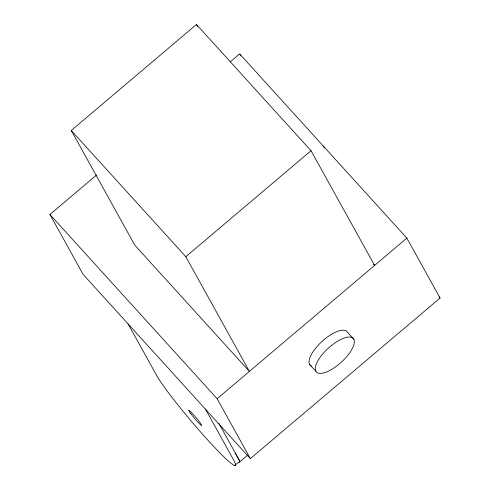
<?xml version="1.0" encoding="UTF-8"?>
<svg xmlns="http://www.w3.org/2000/svg" width="490" height="490" viewBox="0 0 490 490"><rect width="100%" height="100%" fill="white"/><g stroke="black" fill="none" stroke-linecap="round" stroke-linejoin="round"><path stroke-width="0.73" d="M247.573 455.179L239.524 462.058A62.359 4.471 49.5 0 0 239.004 459.669L236.082 454.757M71.246 130.493L185.814 256.723L249.392 371.414L134.824 245.184L71.246 130.493L196.466 24.5L311.034 150.724L374.605 265.415L373.576 264.288M230.312 61.801L239.653 53.894L406.859 238.116L440.069 298.03L250.347 458.628L83.141 274.406L49.931 214.491L96.634 174.961M185.814 256.723L311.034 150.724M250.347 458.628L217.137 398.713L406.859 238.116M234.661 465.5L238.452 462.291A62.359 5.17 49.8 0 0 237.711 457.305L218.999 423.544M439.04 296.897L440.069 298.03M353.768 339.135A24.941 9.567 -42.2 0 0 321.201 355.813A24.941 9.567 -42.2 0 0 329.415 370.636A24.941 9.567 -42.2 0 0 353.768 339.135L347.575 332.312A24.941 9.567 -42.2 0 0 321.422 341.983A24.941 9.567 -42.2 0 0 311.505 366.097M309.631 364.431L315.823 371.255M49.931 214.491L217.137 398.713M323.253 146.002L324.362 147.998M240.02 54.555L240.762 55.891M196.466 24.5L197.574 26.503M205.451 409.162L233.914 460.514A62.359 5.17 49.8 0 1 207.074 439.267A62.359 5.17 49.8 0 1 156.506 375.224L128.037 323.872M235.084 453.207A62.359 4.471 49.5 0 1 235.757 454.212M190.794 413.67A9.978 0.827 49.8 0 0 201.525 425.491A9.978 0.827 49.8 0 0 193.311 414.448A9.978 0.827 49.8 0 0 190.794 413.67"/></g></svg>
